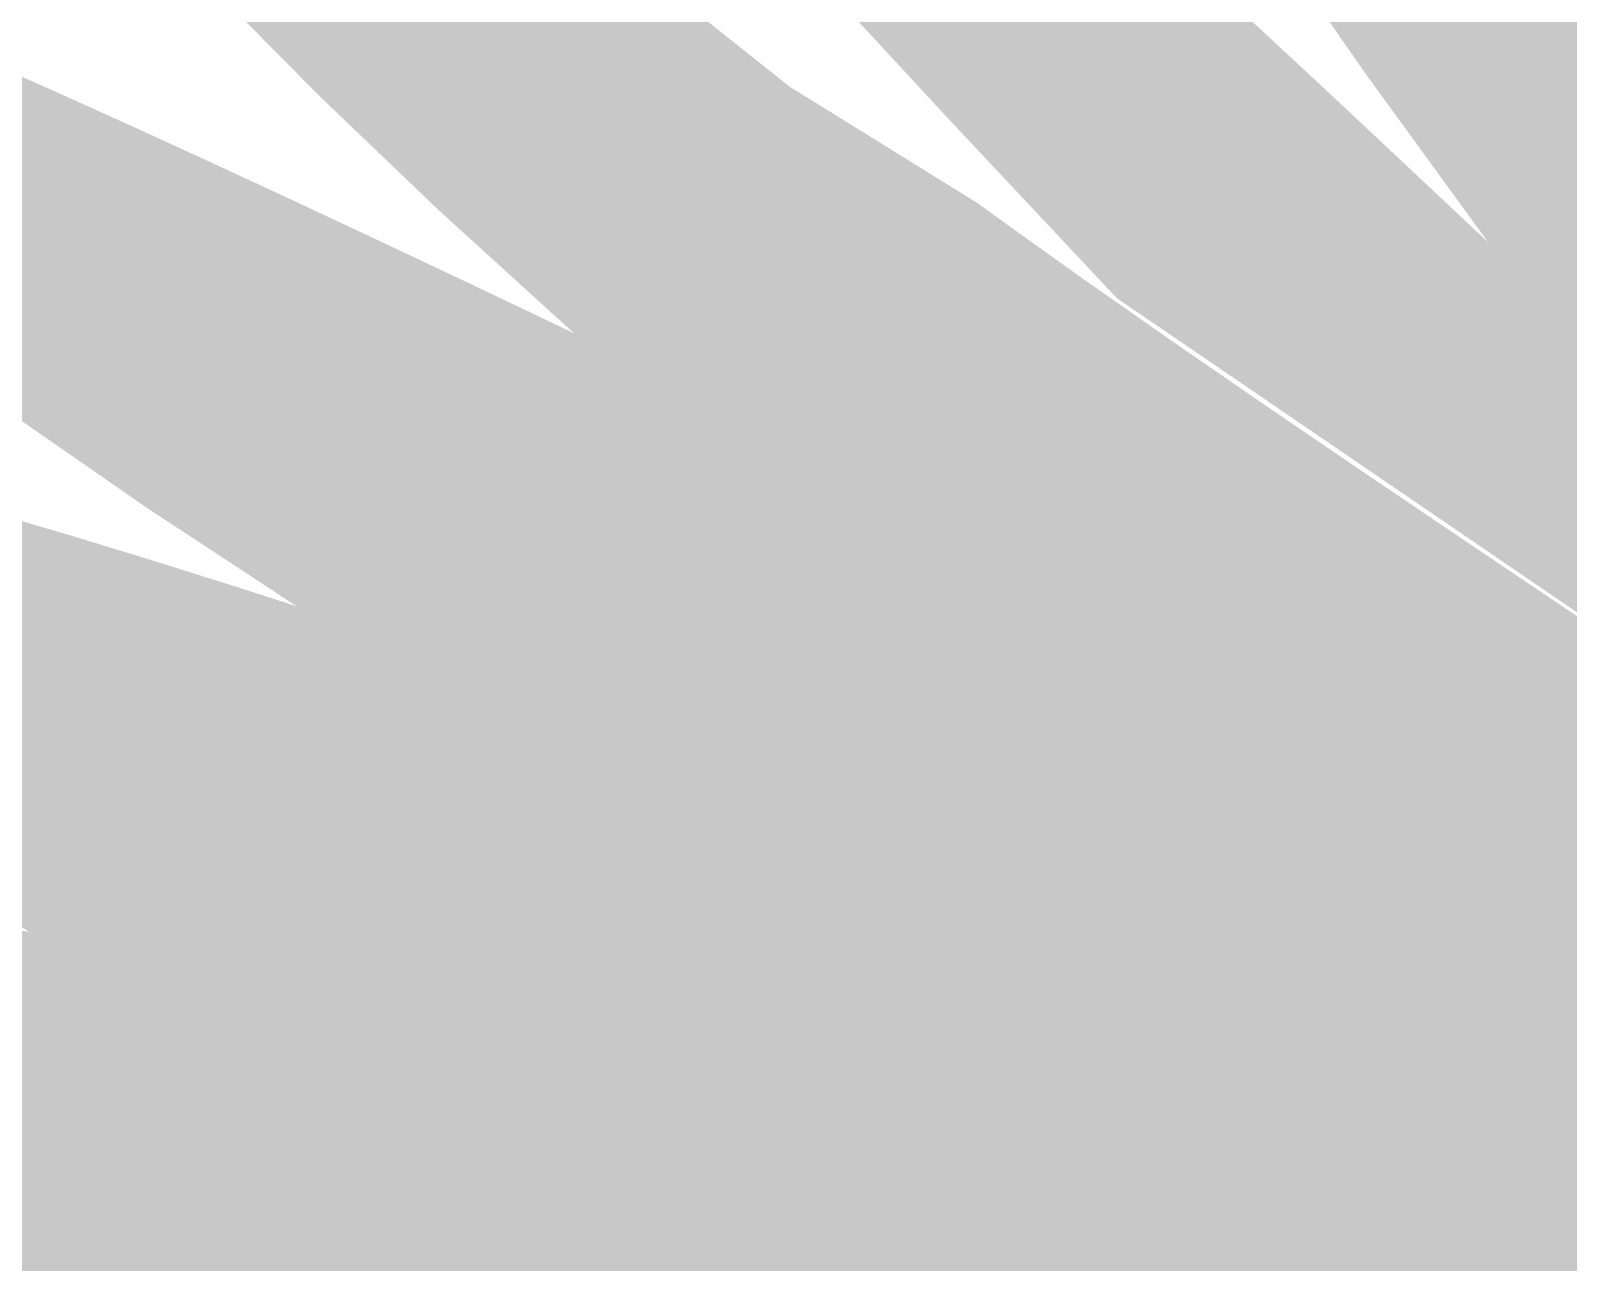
# Model space of a CAD drawing. Header units: millimetres. Extents: x -709 to -405, y 315 to 612.
# Drawn here: x -557.6 to -549.65, y 597.03 to 603.39 of the extents above; entities that cross this region are included whole.
import ezdxf

# ---------------------------------------------------------------- set-up
doc = ezdxf.new("R2010")
doc.units = ezdxf.units.MM
doc.layers.add('Background Fill', color=3, linetype='Continuous')
doc.layers.add('magpiefill', color=3, linetype='Continuous')
picture_1 = doc.add_image_def('image4.jpg', size_in_pixel=(2304, 3072))

msp = doc.modelspace()

# ---------------------------------------------------------------- hatches: boundary and pattern name
at = {"layer": 'magpiefill'}
h = msp.add_hatch(color=255, dxfattribs=at)
h.dxf.hatch_style = 1
h.paths.add_polyline_path([(-551.5692907313593, 606.851873923434), (-551.7338337830053, 607.1275860534022), (-551.8959483586306, 607.3996573564311), (-552.0558773083169, 607.6672383036558), (-552.2138634821446, 607.929479366214), (-552.370149730196, 608.1855310152409), (-552.5249789025513, 608.4345437218733), (-552.6785938492931, 608.6756679572474), (-552.8308326796631, 608.9075242495463), (-552.9799145395522, 609.126613355141), (-553.1236538340112, 609.3289060874494), (-553.2598649680913, 609.5103732598884), (-553.3863623468437, 609.6669856858774), (-553.5009603753196, 609.7947141788331), (-553.6014734585715, 609.8895295521733), (-553.6857160016492, 609.9474026193163), (-553.7520326187497, 609.9654935317261), (-553.800888760649, 609.9457197930508), (-553.8332800872685, 609.8911882449869), (-553.8502022585284, 609.8050057292289), (-553.8526509343505, 609.6902790874724), (-553.8416217746557, 609.5501151614121), (-553.8181104393655, 609.387620792744), (-553.7831125883997, 609.2059028231627), (-553.7372474736617, 609.0073055427004), (-553.6796287149774, 608.7911230347371), (-553.6089935241541, 608.555886830989), (-553.5240791129993, 608.300128463173), (-553.4236226933207, 608.0223794630053), (-553.3063614769255, 607.7211713622024), (-553.1710326756211, 607.3950356924811), (-553.0163735012148, 607.0425039855579), (-552.8394294658923, 606.660543677566), (-552.6304792833505, 606.2398658223084), (-552.3781099676651, 605.7696173780051), (-552.0709085329107, 605.2389453028757), (-551.6974619931627, 604.6369965551393), (-551.2463573624959, 603.9529180930167), (-550.7856353265374, 603.2901536969548), (-550.2570066276438, 602.8038616951259), (-549.7951041923994, 602.377847933216), (-549.3944754852887, 602.0075650978869), (-549.0496679707959, 601.688465875803), (-548.7552291134057, 601.4160029536265), (-548.5057063776028, 601.1856290180214), (-548.295647227872, 600.9927967556501), (-548.1195991286969, 600.832958853176), (-547.9725204689722, 600.7019355036412), (-547.8510133352279, 600.5970169256045), (-547.7520907384028, 600.5158608440032), (-547.6727656894382, 600.4561249837755), (-547.6100511992715, 600.415467069858), (-547.560960278844, 600.3915448271898), (-547.5225059390943, 600.3820159807073), (-547.4917011909623, 600.384538255349), (-547.4666557943375, 600.3982122573414), (-547.4498665049085, 600.4279101180722), (-547.4449268273141, 600.4799468502174), (-547.4554302661927, 600.5606374664546), (-547.484970326183, 600.6762969794592), (-547.5371405119241, 600.8332404019088), (-547.6155343280543, 601.0377827464799), (-547.723745279212, 601.2962390258489), (-547.9542619434447, 601.5902347003536), (-548.4863011618365, 602.2771419852785), (-548.9108686966489, 602.8346147735781), (-549.2486623665776, 603.2883263666129), (-549.5203799903198, 603.6639500657436), (-549.7467193865704, 603.9871591723307), (-549.9483783740262, 604.2836269877346), (-550.1426273935565, 604.5747297260191), (-550.3330273747275, 604.8646552520577), (-550.5197118692785, 605.1532943434264), (-550.7028144289486, 605.440537777701), (-550.8824686054774, 605.7262763324587), (-551.0588079506042, 606.0104007852752), (-551.2319660160691, 606.2928019137267), (-551.4020763536107, 606.5733704953902)])
h = msp.add_hatch(color=253, dxfattribs=at)
h.dxf.hatch_style = 1
h.paths.add_polyline_path([(-555.1518655678802, 607.8567135620165), (-555.3457827627525, 608.0688142272753), (-555.5290876551358, 608.2677350763284), (-555.7020352187128, 608.4540465120976), (-555.8646800840594, 608.6279326035745), (-556.0162755093337, 608.7880320840214), (-556.1558744095896, 608.9325973527702), (-556.2825296998808, 609.0598808091515), (-556.3952942952611, 609.1681348524967), (-556.4932211107839, 609.2556118821369), (-556.5753630615035, 609.3205642974034), (-556.6407730624732, 609.361244497627), (-556.6889937628781, 609.3766290038395), (-556.7215267484294, 609.3685908238725), (-556.7403633389683, 609.3397270872595), (-556.747494854338, 609.2926349235324), (-556.74491261438, 609.2299114622244), (-556.7346079389368, 609.1541538328675), (-556.7185721478505, 609.0679591649944), (-556.6987965609629, 608.9739245881378), (-556.6767584785636, 608.8739676086318), (-556.651879122731, 608.7672872400177), (-556.6230656959907, 608.6524028726368), (-556.5892254008685, 608.5278338968317), (-556.5492654398901, 608.3920997029445), (-556.5020930155807, 608.2437196813179), (-556.4466153304664, 608.0812132222943), (-556.3817395870727, 607.9030997162153), (-556.3065733325801, 607.7085397458534), (-556.2210254927828, 607.4992586637009), (-556.125205338133, 607.2776230146796), (-556.0192221390797, 607.0459993437111), (-555.9031851660736, 606.8067541957174), (-555.7772036895648, 606.5622541156212), (-555.6413869800032, 606.3148656483435), (-555.4958443078394, 606.066955338807), (-555.3367607122989, 605.8163153602713), (-555.1446243077075, 605.5424403993503), (-554.8959989771663, 605.2202507709953), (-554.5674486037768, 604.8246667901581), (-554.1355370706402, 604.3306087717904), (-553.5768282608581, 603.7129970308438), (-552.8678860575317, 602.9467518822695), (-551.985274343762, 602.0067936410198), (-548.5402734662041, 599.6554522151264), (-548.5199658425554, 599.6656008651978), (-548.3404081750654, 599.6656008651978), (-548.2588924364122, 599.6452320652774), (-549.2878009115433, 600.4063880464162), (-550.0965688963398, 601.02073505228), (-550.7182774061275, 601.5111597290423), (-551.1860074562321, 601.9005487228787), (-551.53284006198, 602.2117886799626), (-551.791856238697, 602.4677662464685), (-551.9961370017089, 602.6913680685715), (-552.1787633663427, 602.9054807924455), (-552.3668999841537, 603.1287968436595), (-552.5640460516219, 603.3632317653577), (-552.7677844014569, 603.6065068800802), (-552.9756978663681, 603.8563435103647), (-553.1853692790651, 604.1104629787516), (-553.3943814722583, 604.3665866077787), (-553.6003172786566, 604.6224357199857), (-553.8007595309701, 604.8757316379113), (-553.9935840506074, 605.1244290399669), (-554.1778386137719, 605.3674160280543), (-554.352863985365, 605.6038140599476), (-554.5180009302899, 605.8327445934196), (-554.6725902134483, 606.0533290862448), (-554.8159725997418, 606.264688996197), (-554.9474888540735, 606.4659457810503), (-555.0664797413451, 606.6562208985786), (-555.1719106333727, 606.8339403066211), (-555.2612453296291, 606.9947479632813), (-555.3315722364998, 607.1335923267294), (-555.3799797603718, 607.2454218551345), (-555.4035563076312, 607.3251850066663), (-555.3993902846638, 607.3678302394937), (-555.3645700978567, 607.3683060117866), (-555.296184153596, 607.3215607817148), (-555.1926072711373, 607.2247942396715), (-555.0573599212164, 607.0842110049515), (-554.8952489874367, 606.9082669290741), (-554.7110813534031, 606.7054178635562), (-554.5096639027197, 606.4841196599187), (-554.295803518992, 606.2528281696789), (-554.0743070858233, 606.0199992443563), (-553.8499814868186, 605.7940887354692), (-553.6189354821805, 605.574108334517), (-553.3424853385034, 605.3212930929207), (-552.9732491989806, 604.9874339020818), (-552.4638452068052, 604.5243216534017), (-551.7668915051696, 603.8837472382821), (-551.5817227410436, 603.711621280934), (-551.9260705580701, 604.1234933864095), (-552.2591585179324, 604.5206039236625), (-552.5808605795715, 604.9026899404744), (-552.8910507019275, 605.2694884846286), (-553.1896028439442, 605.6207366039083), (-553.4763909645613, 605.9561713460961), (-553.7512890227218, 606.2755297589749), (-554.0141709773662, 606.5785488903277), (-554.2649742898933, 606.8651046804601), (-554.5038904315272, 607.135628639773), (-554.7311743759492, 607.3906911711877), (-554.9470810968395, 607.6308626776281)])
h = msp.add_hatch(color=255, dxfattribs=at)
h.dxf.hatch_style = 1
h.paths.add_polyline_path([(-551.7668915051696, 603.8837472382819), (-552.4638452068052, 604.5243216534017), (-552.973249198981, 604.9874339020818), (-553.3424853385034, 605.3212930929207), (-553.6189354821805, 605.574108334517), (-553.8499814868186, 605.7940887354692), (-554.0743070858233, 606.0199992443563), (-554.295803518992, 606.2528281696789), (-554.5096639027197, 606.4841196599187), (-554.7110813534031, 606.7054178635562), (-554.8952489874367, 606.9082669290741), (-555.0573599212164, 607.0842110049515), (-555.1926072711373, 607.2247942396715), (-555.296184153596, 607.3215607817148), (-555.3645700978567, 607.3683060117866), (-555.3993902846638, 607.3678302394937), (-555.4035563076312, 607.3251850066663), (-555.3799797603718, 607.2454218551345), (-555.3315722364998, 607.1335923267294), (-555.2612453296291, 606.9947479632813), (-555.1719106333727, 606.8339403066211), (-555.0664797413451, 606.6562208985786), (-554.9474888540735, 606.4659457810503), (-554.8159725997418, 606.264688996197), (-554.6725902134483, 606.0533290862448), (-554.5180009302899, 605.8327445934196), (-554.352863985365, 605.6038140599476), (-554.1778386137719, 605.3674160280543), (-553.9935840506074, 605.1244290399669), (-553.8007595309701, 604.8757316379113), (-553.6003172786566, 604.6224357199857), (-553.3943814722583, 604.3665866077787), (-553.1853692790651, 604.1104629787516), (-552.9756978663681, 603.8563435103647), (-552.7677844014569, 603.6065068800802), (-552.5640460516219, 603.3632317653577), (-552.3668999841537, 603.1287968436595), (-552.1787633663427, 602.9054807924455), (-551.9961370017089, 602.6913680685715), (-551.791856238697, 602.4677662464685), (-551.53284006198, 602.2117886799626), (-551.1860074562321, 601.9005487228787), (-550.7182774061275, 601.5111597290423), (-550.0965688963398, 601.02073505228), (-549.2878009115433, 600.4063880464162), (-548.2588924364122, 599.6452320652774), (-548.1009988333432, 599.6057782952107), (-547.8017351725952, 599.5459557252235), (-547.3827681633829, 599.6057782952107), (-547.2940751822658, 599.6235079522529), (-547.4030916639526, 599.7354898965681), (-547.5325759132498, 599.8670644940422), (-547.6814560947117, 600.0171584765177), (-547.8486603728956, 600.1846985758334), (-548.0331169123563, 600.3686115238316), (-548.1437771708777, 600.4784861417743), (-549.6208075462903, 601.8773754743283), (-550.835006237267, 603.0175015481237)])
h = msp.add_hatch(color=253, dxfattribs=at)
h.dxf.hatch_style = 1
h.paths.add_polyline_path([(-556.2516323759307, 605.1172736223627), (-556.5297195010044, 605.32602719258), (-556.7959719354064, 605.5225213878325), (-557.0505725492237, 605.7065213791341), (-557.2929722103313, 605.8771889009373), (-557.5226217866032, 606.0336856876935), (-557.7389721459143, 606.1751734738551), (-557.9414741561391, 606.3008139938744), (-558.1295786851521, 606.4097689822026), (-558.3027366008279, 606.5012001732927), (-558.4603205564686, 606.5744888471045), (-558.601390347084, 606.6298944656335), (-558.7249275531123, 606.6678960363832), (-558.8299137549917, 606.688972566857), (-558.9153305331597, 606.6936030645589), (-558.9801594680536, 606.6822665369922), (-559.023382140112, 606.6554419916604), (-559.0439801297726, 606.6136084360672), (-559.0409366832282, 606.5566244928566), (-559.0132417096934, 606.4818672452332), (-558.959886784138, 606.3860933915416), (-558.8798634815314, 606.2660596301263), (-558.7721633768441, 606.1185226593325), (-558.6357780450446, 605.9402391775045), (-558.4696990611043, 605.7279658829875), (-558.2729179999919, 605.4784594741259), (-558.0430953730138, 605.1886186750395), (-557.7725674368221, 604.8559103129461), (-557.4523393844053, 604.477943240838), (-557.0734164087518, 604.0523263117083), (-556.6268037028498, 603.5766683785486), (-556.1035064596879, 603.0485782943524), (-555.494529872255, 602.4656649121118), (-554.7908791335391, 601.82553708482), (-554.6851877996748, 601.7750308929026), (-554.3032698674252, 601.5910245287072), (-553.9217639493155, 601.4055356659426), (-553.7824795860961, 601.3371471647648), (-554.0837930427679, 601.7359985063812), (-554.3621819536613, 602.0966861587694), (-554.617530941163, 602.4211165755319), (-554.8497246276594, 602.7111962102713), (-555.0586476355361, 602.9688315165905), (-555.244184587179, 603.1959289480922), (-555.4062201049746, 603.394394958379), (-555.5446388113094, 603.5661360010544), (-555.659468161893, 603.7130610861401), (-555.7513069457333, 603.8370894493447), (-555.8208967851631, 603.9401428827936), (-555.8689793025142, 604.0241431786153), (-555.8962961201184, 604.0910121289363), (-555.9035888603079, 604.1426715258845), (-555.8915991454153, 604.1810431615867), (-555.8610685977721, 604.2080488281698), (-555.8081762917642, 604.222193662812), (-555.7108511099912, 604.2083161828889), (-555.5424593871052, 604.1478382508277), (-555.2763674577595, 604.0221817290557), (-554.8859416566072, 603.812768479999), (-554.3445483183009, 603.5010203660839), (-553.6713452069462, 603.0959146341842), (-554.1347518234385, 603.4641656803477), (-554.5601555834205, 603.8012843113266), (-554.9513993680417, 604.1100528809468), (-555.3123260584532, 604.3932537430351), (-555.6467785358054, 604.6536692514161), (-555.9585996812476, 604.8940817599168)])
h = msp.add_hatch(color=253, dxfattribs=at)
h.dxf.hatch_style = 1
h.paths.add_polyline_path([(-556.662609558921, 602.7062918596897), (-557.0640892567643, 602.890252616691), (-557.4605148562819, 603.0693814605116), (-557.8486451400739, 603.2418115061876), (-558.2252388907405, 603.4056758687537), (-558.5870548908813, 603.5591076632453), (-558.9308153020431, 603.7002766117748), (-559.2530958015586, 603.8274988647638), (-559.5504354457079, 603.9391271797097), (-559.8193732907705, 604.0335143141114), (-560.0564483930257, 604.1090130254665), (-560.2581998087541, 604.1639760712732), (-560.4211665942344, 604.1967562090304), (-560.5418878057467, 604.2057061962357), (-560.6177173785633, 604.1893801206785), (-560.649268763929, 604.1471373913146), (-560.6379702920805, 604.0785387473901), (-560.5852502932544, 603.9831449281506), (-560.4925370976891, 603.8605166728437), (-560.3612590356204, 603.7102147207157), (-560.1928444372861, 603.5317998110121), (-559.9887216329236, 603.3248326829807), (-559.7483309892928, 603.0885344686819), (-559.4631610192484, 602.8207678714344), (-559.1227122721674, 602.5190559873728), (-558.7164852974273, 602.1809219126308), (-558.2339806444061, 601.8038887433419), (-557.6646988624802, 601.38547957564), (-556.9981405010286, 600.9232175056593), (-556.2238061094279, 600.4146256295332), (-556.0365948030995, 600.3542006490459), (-555.5286358798287, 600.1866483329503), (-554.9979884597075, 600.0084438270356), (-554.8323382333007, 599.9519843351577), (-555.3823728712983, 600.3118652163172), (-555.8490904931557, 600.6528610094457), (-556.2396847503938, 600.9731514262944), (-556.561349294534, 601.2709161786178), (-556.8212777770956, 601.5443349781679), (-557.0266638496, 601.7915875366983), (-557.184701163568, 602.0108535659621), (-557.3025833705207, 602.2003127777124), (-557.382142617609, 602.3570938588363), (-557.403765034516, 602.4741213967593), (-557.3424752465542, 602.54326895404), (-557.1732978790365, 602.5564100932382), (-556.8712575572765, 602.5054183769131), (-556.4113789065871, 602.3821673676233), (-555.7686865522816, 602.178530627929), (-554.9182051196733, 601.8863817203884), (-555.0700173317755, 601.9589274669454), (-555.4602580494387, 602.1440869592511), (-555.8574527378581, 602.3313421460053), (-556.2593169801524, 602.5193660744729)])
h = msp.add_hatch(color=255, dxfattribs=at)
h.dxf.hatch_style = 1
h.paths.add_polyline_path([(-552.7023243688383, 602.4962069933887), (-553.6255537774931, 603.0683592497384), (-554.3445483183009, 603.5010203660839), (-554.8859416566072, 603.812768479999), (-555.2763674577595, 604.0221817290557), (-555.5424593871052, 604.1478382508277), (-555.7108511099912, 604.2083161828889), (-555.8081762917642, 604.222193662812), (-555.8610685977721, 604.2080488281698), (-555.8915991454153, 604.1810431615867), (-555.9035888603079, 604.1426715258845), (-555.8962961201184, 604.0910121289363), (-555.8689793025142, 604.0241431786153), (-555.8208967851631, 603.9401428827936), (-555.7513069457333, 603.8370894493447), (-555.659468161893, 603.7130610861401), (-555.5446388113094, 603.5661360010544), (-555.4062201049749, 603.394394958379), (-555.244184587179, 603.1959289480922), (-555.0586476355361, 602.9688315165905), (-554.8497246276594, 602.7111962102713), (-554.617530941163, 602.4211165755319), (-554.3621819536613, 602.0966861587694), (-554.0837930427679, 601.7359985063812), (-553.7824795860961, 601.3371471647648), (-553.5381704596325, 601.217191596194), (-553.149989812666, 601.0246196110458), (-552.7547224227033, 600.8264470020817), (-552.3498687040329, 600.6213010608867), (-551.9344373098523, 600.4084409909476), (-551.5134698489959, 600.1896536433628), (-551.0935161692073, 599.967357781134), (-550.6811261182298, 599.7439721672611), (-550.2828495438079, 599.5219155647469), (-549.9052362936844, 599.3036067365921), (-549.5548362156038, 599.0914644457977), (-549.2381991573089, 598.887907455365), (-548.9987871707931, 598.887907455365), (-548.8192295033031, 598.887907455365), (-548.6995235100451, 599.007552595339), (-548.5199658425554, 599.007552595339), (-548.4601141683231, 599.3066654452748), (-548.4601141683231, 599.4263105852489), (-548.7593778290711, 599.5459557252235), (-548.5524161092576, 599.6493839799937), (-548.8891360137693, 599.8795164081293), (-549.2867831898686, 600.1482757611202), (-549.7313799107296, 600.4474769391746), (-550.2089484495295, 600.7689348425039), (-550.7055110794442, 601.104464371317), (-551.2070900736487, 601.4458804258237), (-551.6997077053188, 601.7849979062337), (-552.1693862476304, 602.1136317127566), (-552.6054481250617, 602.4254230729629)])
h = msp.add_hatch(color=253, dxfattribs=at)
h.dxf.hatch_style = 1
h.paths.add_polyline_path([(-547.2940532227777, 600.7482196174424), (-547.723745279212, 601.2962390258489), (-547.6155343280543, 601.0377827464799), (-547.5371405119241, 600.8332404019088), (-547.484970326183, 600.6762969794592), (-547.4554302661927, 600.5606374664546), (-547.4449268273141, 600.4799468502174), (-547.4498665049085, 600.4279101180722), (-547.4666557943375, 600.3982122573414), (-547.4917011909623, 600.384538255349), (-547.5225059390943, 600.3820159807073), (-547.5609602788437, 600.3915448271898), (-547.6100511992715, 600.415467069858), (-547.6727656894382, 600.4561249837755), (-547.7520907384028, 600.5158608440032), (-547.8510133352277, 600.5970169256045), (-547.9725204689722, 600.7019355036412), (-548.1195991286969, 600.832958853176), (-548.295647227872, 600.9927967556501), (-548.5057063776031, 601.1856290180214), (-548.7552291134057, 601.4160029536265), (-549.0496679707959, 601.688465875803), (-549.3944754852887, 602.0075650978869), (-549.7951041923994, 602.3778479332159), (-550.2570066276438, 602.8038616951259), (-550.7856353265374, 603.2901536969548), (-550.7061816549867, 603.175856874727), (-550.0655218847088, 602.2949598584905), (-549.6208075462899, 601.8773754743283), (-548.0769135754317, 600.4151599082976), (-547.2975764574167, 599.622808050109), (-546.7842408418871, 599.7254234351848), (-546.4849771811395, 599.7254234351848)])
h = msp.add_hatch(color=255, dxfattribs=at)
h.dxf.hatch_style = 1
h.paths.add_polyline_path([(-553.5381704596325, 601.217191596194), (-553.9217639493155, 601.4055356659426), (-554.3032698674252, 601.5910245287072), (-554.6851877996748, 601.7750308929026), (-554.9182051196733, 601.8863817203883), (-555.7686865522816, 602.178530627929), (-556.4113789065871, 602.3821673676233), (-556.8712575572765, 602.5054183769131), (-557.1732978790365, 602.5564100932382), (-557.3424752465542, 602.54326895404), (-557.403765034516, 602.4741213967593), (-557.382142617609, 602.3570938588363), (-557.3025833705207, 602.2003127777124), (-557.184701163568, 602.0108535659621), (-557.0266638496, 601.7915875366983), (-556.8212777770956, 601.5443349781679), (-556.561349294534, 601.2709161786178), (-556.2396847503938, 600.9731514262944), (-555.8490904931557, 600.6528610094457), (-555.3823728712983, 600.3118652163172), (-554.8323382333007, 599.9519843351577), (-554.4453392381652, 599.8200813061253), (-553.8727456087488, 599.622256938143), (-553.2877477574652, 599.4164748634175), (-552.6992565684395, 599.2044412153786), (-552.1161829257944, 598.9878621274562), (-551.5474377136543, 598.7684437330801), (-551.0019318161429, 598.547892165681), (-550.4885761173839, 598.3279135586881), (-550.016281501501, 598.1102140455321), (-549.7170178407533, 598.1102140455321), (-549.4776084990308, 598.1700366155189), (-549.3579025057736, 598.3495043254808), (-549.2980508315411, 598.7682623153908), (-549.2381991573089, 598.887907455365), (-549.5548362156038, 599.0914644457977), (-549.9052362936847, 599.3036067365921), (-550.2828495438079, 599.5219155647469), (-550.68112611823, 599.7439721672611), (-551.0935161692073, 599.967357781134), (-551.5134698489959, 600.1896536433628), (-551.9344373098523, 600.4084409909476), (-552.3498687040329, 600.6213010608867), (-552.7547224227033, 600.8264470020817), (-553.149989812666, 601.0246196110458)])
h = msp.add_hatch(color=253, dxfattribs=at)
h.dxf.hatch_style = 1
h.paths.add_polyline_path([(-557.4174736375081, 600.7880027102008), (-557.8278116190756, 600.9080045187994), (-558.2120276266423, 601.0148832634674), (-558.5696135068368, 601.1083827053125), (-558.9007752745258, 601.1891983491602), (-559.205897486635, 601.2582636357664), (-559.4853647000903, 601.3165120058867), (-559.7395614718176, 601.3648769002775), (-559.9688723587425, 601.4042917596943), (-560.173681917791, 601.4356900248924), (-560.3543747058887, 601.4600051366281), (-560.5114543048825, 601.4780149621972), (-560.6459003963021, 601.4898750750599), (-560.7588116865982, 601.4955854752156), (-560.8512868822214, 601.4951461626648), (-560.9244246896234, 601.4885571374065), (-560.9793238152541, 601.4758183994418), (-561.0170829655638, 601.4569299487702), (-561.0388008470044, 601.4318917853917), (-561.0452053522611, 601.4004064904731), (-561.0355411189599, 601.3609869698499), (-561.0086819709612, 601.3118487105235), (-560.9635017321264, 601.2512071994959), (-560.8988742263158, 601.1772779237696), (-560.8136732773902, 601.088276370346), (-560.7067727092107, 600.9824180262268), (-560.5770463456382, 600.8579183784144), (-560.421462091695, 600.7125160527218), (-560.2293641770506, 600.5420422302028), (-559.9881909125367, 600.3418512307231), (-559.6853806089842, 600.107297374148), (-559.3083715772257, 599.8337349803427), (-558.8446021280913, 599.5165183691727), (-558.2815105724122, 599.1510018605034), (-557.6072287386697, 598.7329697318884), (-557.3339785007216, 598.6958916202199), (-557.0019741286168, 598.6498786416171), (-556.6574444268758, 598.6007908066605), (-556.6172149930981, 598.5948694556473), (-556.9303742134526, 598.7507874960988), (-557.1926198391367, 598.9044710389555), (-557.4093903943942, 599.0545057404429), (-557.5861244034676, 599.1994772567867), (-557.7282603906006, 599.3379712442114), (-557.8412368800356, 599.4685733589429), (-557.9304923960167, 599.5898692572066), (-558.0014654627861, 599.7004445952274), (-558.0588199774093, 599.7993469518076), (-558.104121328234, 599.8874715960569), (-558.1381602764295, 599.9661757196608), (-558.161727583165, 600.0368165143063), (-558.17561400961, 600.1007511716791), (-558.1806103169341, 600.1593368834651), (-558.1775072663069, 600.2139308413506), (-558.1670956188975, 600.2658902370214), (-558.1498639415178, 600.3161651040143), (-558.1250920235464, 600.3640768432632), (-558.0917574600046, 600.4085396975527), (-558.0488378459141, 600.4484679096674), (-557.9953107762967, 600.4827757223915), (-557.9301538461732, 600.5103773785096), (-557.8523446505649, 600.5301871208059), (-557.7608607844936, 600.5411191920649), (-557.6543243997188, 600.5421051333607), (-557.5299358749545, 600.5321456789267), (-557.3845401456538, 600.510258861286), (-557.2149821472684, 600.4754627129621), (-557.0181068152511, 600.426775266478), (-556.7907590850549, 600.3632145543563), (-556.5297838921323, 600.2837986091217), (-556.2320261719356, 600.1875454632956), (-555.89001763019, 600.0716808423745), (-555.4790370537089, 599.926261243743), (-554.9700499995798, 599.7395508577605), (-554.3340220248886, 599.4998138747832), (-553.5419186867222, 599.1953144851695), (-552.5647055421664, 598.814316879277), (-551.3733481483083, 598.3450852474635), (-549.938812062235, 597.775883780087), (-549.9564298272688, 597.8111011955965), (-550.016281501501, 598.1102140455321), (-550.4885761173839, 598.3279135586881), (-551.0019318161429, 598.547892165681), (-551.5474377136543, 598.7684437330801), (-552.1161829257944, 598.9878621274562), (-552.6992565684395, 599.2044412153786), (-553.2877477574652, 599.4164748634175), (-553.8727456087488, 599.622256938143), (-554.4453392381652, 599.8200813061253), (-554.9979884597075, 600.0084438270356), (-555.5286358798287, 600.1866483329503), (-556.0365948030995, 600.3542006490459), (-556.5211785340903, 600.5106066005017), (-556.9817003773699, 600.6553720124939)])
h = msp.add_hatch(color=255, dxfattribs=at)
h.dxf.hatch_style = 1
h.paths.add_polyline_path([(-554.3340220248886, 599.4998138747832), (-554.9700499995798, 599.7395508577605), (-555.4790370537089, 599.926261243743), (-555.89001763019, 600.0716808423745), (-556.2320261719356, 600.1875454632956), (-556.5297838921323, 600.2837986091217), (-556.7907590850549, 600.3632145543563), (-557.0181068152511, 600.426775266478), (-557.2149821472684, 600.4754627129621), (-557.3845401456538, 600.510258861286), (-557.5299358749545, 600.5321456789267), (-557.6543243997188, 600.5421051333607), (-557.7608607844936, 600.5411191920649), (-557.8523446505649, 600.5301871208059), (-557.9301538461732, 600.5103773785096), (-557.9953107762967, 600.4827757223915), (-558.0488378459141, 600.4484679096674), (-558.0917574600046, 600.4085396975527), (-558.1250920235464, 600.3640768432632), (-558.1498639415178, 600.3161651040143), (-558.1670956188975, 600.2658902370214), (-558.1775072663069, 600.2139308413506), (-558.1806103169341, 600.1593368834651), (-558.17561400961, 600.1007511716791), (-558.161727583165, 600.0368165143063), (-558.1381602764295, 599.9661757196608), (-558.104121328234, 599.8874715960569), (-558.0588199774093, 599.7993469518076), (-558.0014654627861, 599.7004445952274), (-557.9304923960167, 599.5898692572066), (-557.8412368800356, 599.4685733589429), (-557.7282603906006, 599.3379712442114), (-557.5861244034676, 599.1994772567867), (-557.4093903943942, 599.0545057404429), (-557.1926198391367, 598.9044710389555), (-556.9303742134526, 598.7507874960988), (-556.6172149930981, 598.5948694556473), (-556.2985765208115, 598.5479692121337), (-555.9235575357355, 598.4907549548207), (-555.5305745969604, 598.4284891315052), (-555.1192752038461, 598.3608194107238), (-554.6951483519484, 598.2886197480267), (-554.2651434108707, 598.2130706707184), (-553.8362097502178, 598.1353527061016), (-553.4152967395937, 598.0566463814804), (-553.0093537486013, 597.9781322241585), (-552.6253301468455, 597.9009907614393), (-552.2701753039302, 597.8264025206271), (-551.9478721814182, 597.7551346717653), (-551.650538108711, 597.6863009558557), (-551.3673240071685, 597.6186017566422), (-551.08738079815, 597.5507374578663), (-550.7998594030162, 597.4814084432712), (-550.4939107431272, 597.4093150965994), (-550.1586857398426, 597.3331578015933), (-549.7833353145229, 597.2516369419949), (-549.8367238340111, 597.571812290595), (-549.938812062235, 597.775883780087), (-551.3733481483087, 598.3450852474635), (-552.5647055421664, 598.814316879277), (-553.5419186867222, 599.1953144851695)])
at = {"layer": 'magpiefill', "true_color": 0x010101}
h = msp.add_hatch(color=18, dxfattribs=at)
h.dxf.hatch_style = 1
edge = h.paths.add_edge_path()
edge.add_line((-545.1682191896837, 575.377641575261), (-546.8717676340677, 575.2034866605933))
edge.add_line((-546.8717676340676, 575.2034866605933), (-549.771278421776, 573.2990530399884))
edge.add_line((-549.7712784217763, 573.299053039988), (-555.7359804338093, 568.993376191261))
edge.add_line((-555.7359804338092, 568.9933761912614), (-559.2153912632251, 565.6813158076742))
edge.add_line((-559.2153912632249, 565.6813158076737), (-559.7952913049322, 565.6813158076737))
edge.add_line((-559.795291304932, 565.6813158076737), (-560.3751939914321, 566.1781254151908))
edge.add_line((-560.3751939914323, 566.1781254151911), (-560.4580368545331, 566.5093309035709))
edge.add_line((-560.4580368545332, 566.5093309035706), (-562.1977422692413, 565.1845075751039))
edge.add_line((-562.1977422692412, 565.184507575104), (-564.5173477256561, 563.5284773833105))
edge.add_line((-564.5173477256564, 563.5284773833106), (-564.7658763149593, 564.6048972829658))
edge.add_line((-564.7658763149594, 564.6048972829658), (-564.6830334518586, 565.1845075751042))
edge.add_line((-564.6830334518585, 565.184507575104), (-563.6889164498527, 566.2609260998123))
edge.add_line((-563.6889164498526, 566.2609260998125), (-563.3575449974488, 566.5093309035709))
edge.add_line((-563.3575449974489, 566.5093309035706), (-563.6060735867521, 566.6749336477606))
edge.add_line((-563.606073586752, 566.674933647761), (-565.1800932752581, 565.5985151230527))
edge.add_line((-565.1800932752578, 565.5985151230527), (-565.5943075907628, 565.9297206114326))
edge.add_line((-565.594307590763, 565.9297206114323), (-565.594307590763, 566.178125415191))
edge.add_line((-565.594307590763, 566.1781254151911), (-566.2570531403641, 566.1781254151911))
edge.add_line((-566.257053140364, 566.1781254151911), (-566.5055817296669, 566.5093309035709))
edge.add_line((-566.5055817296671, 566.5093309035706), (-564.3516619994542, 567.6685514878474))
edge.add_line((-564.3516619994544, 567.6685514878477), (-563.9374476839498, 568.4137645241758))
edge.add_line((-563.9374476839495, 568.4137645241757), (-563.1918592712468, 569.0761768758827))
edge.add_line((-563.1918592712467, 569.0761768758827), (-564.6830334518586, 568.827772072124))
edge.add_line((-564.6830334518585, 568.8277720721243), (-563.523230723651, 569.8213899122111))
edge.add_line((-563.5232307236507, 569.8213899122109), (-559.6296055787298, 572.0570303961429))
edge.add_line((-559.6296055787301, 572.0570303961431), (-555.9845090231123, 574.7066784280235))
edge.add_line((-555.9845090231121, 574.7066784280232), (-551.8423552888881, 577.1079216561451))
edge.add_line((-551.8423552888878, 577.1079216561452), (-549.3570614614773, 578.5983477288019))
edge.add_line((-549.3570614614774, 578.5983477288021), (-549.1085328721745, 579.5091648842675))
edge.add_line((-549.1085328721746, 579.5091648842674), (-548.1972587332702, 580.0887751764056))
edge.add_line((-548.19725873327, 580.0887751764051), (-547.2031417312646, 579.6747676284567))
edge.add_line((-547.2031417312647, 579.6747676284572), (-546.5403961816633, 579.7575696880259))
edge.add_line((-546.5403961816635, 579.7575696880255), (-545.132064864153, 580.9167902723021))
edge.add_line((-545.132064864153, 580.9167902723024), (-543.972259491152, 581.6620033086308))
edge.add_line((-543.9722594911519, 581.6620033086307), (-543.8894166280511, 580.0059731168371))
edge.add_line((-543.889416628051, 580.0059731168371), (-544.2207907252482, 578.7639518479389))
edge.add_line((-544.2207907252481, 578.7639518479388), (-544.5521621776523, 578.5983477288019))
edge.add_line((-544.5521621776527, 578.5983477288021), (-545.0492220010519, 578.763951847939))
edge.add_line((-545.0492220010518, 578.7639518479388), (-545.71196490586, 578.1015394962319))
edge.add_line((-545.7119649058599, 578.101539496232), (-544.6893978614452, 577.2321412448622))
edge.add_line((-544.6893978614452, 577.2321412448625), (-544.5098401939553, 578.0098346546953))
edge.add_line((-544.5098401939555, 578.0098346546948), (-543.6719035307375, 578.488415214592))
edge.add_line((-543.6719035307375, 578.4884152145922), (-542.4149998583073, 578.5482377845793))
edge.add_line((-542.414999858307, 578.548237784579), (-541.6967691883467, 578.3089475046305))
edge.add_line((-541.6967691883468, 578.3089475046309), (-541.6967691883468, 577.7705443747466))
edge.add_line((-541.6967691883468, 577.7705443747465), (-542.2952938650493, 577.531254094798))
edge.add_line((-542.2952938650495, 577.5312540947979), (-543.4324941890151, 577.291963814849))
edge.add_line((-543.4324941890153, 577.2919638148493), (-544.7492521804714, 576.2749801250679))
edge.add_line((-544.7492521804712, 576.2749801250679), (-544.7492521804712, 575.5571092852223))
edge.add_line((-544.7492521804712, 575.5571092852224), (-543.6719035307375, 575.9758672751324))
edge.add_line((-543.6719035307375, 575.9758672751321), (-541.0383901926192, 576.9928509649136))
edge.add_line((-541.0383901926191, 576.9928509649137), (-539.3026625471573, 577.9500120847077))
edge.add_line((-539.3026625471571, 577.9500120847077), (-537.5669375464889, 579.2062860544377))
edge.add_line((-537.5669375464892, 579.2062860544376), (-535.2925368985574, 580.8813180140776))
edge.add_line((-535.2925368985576, 580.8813180140777), (-536.4895888967558, 580.4625600241677))
edge.add_line((-536.4895888967555, 580.4625600241677), (-537.6267892207213, 580.0438020342577))
edge.add_line((-537.6267892207217, 580.0438020342576), (-538.8238412189198, 580.3429148841934))
edge.add_line((-538.8238412189196, 580.3429148841932), (-539.9011898686533, 581.2402534340001))
edge.add_line((-539.9011898686533, 581.2402534340005), (-540.559568864381, 582.5563485987705))
edge.add_line((-540.559568864381, 582.5563485987707), (-540.7989782061036, 584.0519128484491))
edge.add_line((-540.7989782061036, 584.0519128484489), (-540.4997145453557, 585.427831958153))
edge.add_line((-540.4997145453556, 585.4278319581533), (-539.2428108729254, 586.8037510678574))
edge.add_line((-539.2428108729251, 586.8037510678572), (-539.9011898686532, 586.5644607879084))
edge.add_line((-539.9011898686533, 586.5644607879086), (-543.0135245350095, 584.949251398256))
edge.add_line((-543.0135245350094, 584.949251398256), (-545.7068948369468, 583.4536871485776))
edge.add_line((-545.7068948369471, 583.4536871485776), (-547.2032078510999, 582.2572357488349))
edge.add_line((-547.2032078510994, 582.2572357488348), (-547.9812928400851, 581.1206082940262))
edge.add_line((-547.9812928400854, 581.1206082940264), (-548.8192295033034, 580.4625600241679))
edge.add_line((-548.8192295033031, 580.4625600241677), (-549.7170178407532, 580.2232697442192))
edge.add_line((-549.7170178407533, 580.223269744219), (-550.2556934880166, 580.4625600241675))
edge.add_line((-550.2556934880166, 580.4625600241677), (-550.5549545039714, 580.8214954440904))
edge.add_line((-550.5549545039713, 580.8214954440903), (-550.4951028297393, 581.6590100489632))
edge.add_line((-550.4951028297394, 581.6590100489633), (-549.8965781530366, 583.0349291586674))
edge.add_line((-549.8965781530363, 583.0349291586672), (-550.3155451622487, 583.9322677084742))
edge.add_line((-550.3155451622491, 583.9322677084748), (-550.4352511555072, 583.1545742986419))
edge.add_line((-550.4352511555069, 583.1545742986418), (-550.9739241579769, 582.7956388787192))
edge.add_line((-550.9739241579771, 582.7956388787188), (-552.2906821494329, 582.0179454688861))
edge.add_line((-552.2906821494328, 582.0179454688865), (-552.7096491586451, 582.3170583188223))
edge.add_line((-552.709649158645, 582.3170583188222), (-553.1286188126506, 582.5563485987707))
edge.add_line((-553.1286188126508, 582.5563485987707), (-553.5475858218631, 582.9751065886807))
edge.add_line((-553.5475858218632, 582.9751065886802), (-553.7271434893531, 583.6331548585387))
edge.add_line((-553.7271434893529, 583.633154858539), (-553.6672918151208, 584.051912848449))
edge.add_line((-553.6672918151207, 584.0519128484489), (-554.2059648175912, 584.171557988423))
edge.add_line((-554.2059648175912, 584.1715579884232), (-554.5052284783387, 584.4108482683716))
edge.add_line((-554.5052284783387, 584.4108482683716), (-554.9241981323447, 584.8296062582816))
edge.add_line((-554.9241981323448, 584.8296062582818), (-555.2833134673245, 585.308186818179))
edge.add_line((-555.2833134673244, 585.3081868181789), (-555.1037557998345, 586.2055253679858))
edge.add_line((-555.1037557998345, 586.2055253679858), (-555.2833134673244, 586.2055253679858))
edge.add_line((-555.2833134673244, 586.2055253679858), (-555.8219864697949, 586.3849930779475))
edge.add_line((-555.821986469795, 586.3849930779473), (-556.360659472265, 586.8635736378444))
edge.add_line((-556.360659472265, 586.8635736378443), (-556.6599231330129, 587.4617993377158))
edge.add_line((-556.6599231330126, 587.4617993377157), (-556.5402171397545, 588.0002024675999))
edge.add_line((-556.5402171397546, 588.0002024676), (-556.4205137912902, 588.5984281674713))
edge.add_line((-556.4205137912905, 588.5984281674711), (-556.7197748072451, 588.6582507374583))
edge.add_line((-556.7197748072451, 588.6582507374582), (-557.3183021287407, 589.1966538673424))
edge.add_line((-557.3183021287404, 589.1966538673429), (-557.6774174637205, 589.9145233322415))
edge.add_line((-557.6774174637206, 589.9145233322415), (-557.6175657894886, 590.5725716021))
edge.add_line((-557.6175657894885, 590.5725716020997), (-556.6000714587807, 591.2306198719582))
edge.add_line((-556.6000714587808, 591.2306198719582), (-555.2234591482992, 591.9484907118039))
edge.add_line((-555.2234591482992, 591.9484907118041), (-554.2658191366168, 592.7261841216368))
edge.add_line((-554.2658191366171, 592.7261841216368), (-553.4278824733991, 593.4440549614825))
edge.add_line((-553.4278824733988, 593.4440549614825), (-553.3081764801411, 593.5637001014567))
edge.add_line((-553.3081764801408, 593.5637001014566), (-553.0089128193929, 593.6833452414307))
edge.add_line((-553.008912819393, 593.6833452414311), (-552.6497974844128, 593.9824580913669))
edge.add_line((-552.649797484413, 593.9824580913667), (-552.589945810181, 594.2217483713151))
edge.add_line((-552.5899458101809, 594.2217483713149), (-552.5899458101809, 594.4012160812765))
edge.add_line((-552.5899458101809, 594.4012160812766), (-552.6497974844129, 594.6405063612251))
edge.add_line((-552.649797484413, 594.6405063612253), (-552.829355151903, 594.819974071187))
edge.add_line((-552.829355151903, 594.8199740711867), (-553.0089128193931, 594.9396192111609))
edge.add_line((-553.008912819393, 594.9396192111607), (-553.2483248059086, 594.9994417811479))
edge.add_line((-553.2483248059089, 594.9994417811482), (-553.0687671384187, 595.1190869211224))
edge.add_line((-553.0687671384186, 595.1190869211221), (-552.829355151903, 595.1190869211221))
edge.add_line((-552.829355151903, 595.1190869211221), (-552.5899458101809, 595.1789094911092))
edge.add_line((-552.5899458101809, 595.1789094911093), (-552.1709761561752, 595.1789094911093))
edge.add_line((-552.1709761561754, 595.1789094911093), (-551.9315668144528, 595.1789094911093))
edge.add_line((-551.9315668144528, 595.1789094911093), (-551.7520091469629, 595.2387320610965))
edge.add_line((-551.7520091469629, 595.2387320610964), (-551.5724514794728, 595.3583772010705))
edge.add_line((-551.5724514794723, 595.358377201071), (-551.4527454862147, 595.6574900510068))
edge.add_line((-551.4527454862148, 595.6574900510068), (-551.3928911671892, 595.8369577609681))
edge.add_line((-551.3928911671895, 595.8369577609677), (-551.6323031537048, 596.0762480409165))
edge.add_line((-551.6323031537048, 596.0762480409167), (-552.4103881426905, 596.4950060308266))
edge.add_line((-552.4103881426905, 596.4950060308267), (-551.3928911671893, 596.2557157508779))
edge.add_line((-551.3928911671895, 596.2557157508782), (-550.8542181647191, 596.136070610904))
edge.add_line((-550.8542181647188, 596.1360706109036), (-550.5549545039712, 596.3155383208652))
edge.add_line((-550.5549545039713, 596.3155383208651), (-550.5549545039713, 596.4351834608393))
edge.add_line((-550.5549545039713, 596.4351834608392), (-550.5549545039713, 596.734296310775))
edge.add_line((-550.5549545039713, 596.7342963107749), (-550.7345148162545, 596.8539414507491))
edge.add_line((-550.7345148162547, 596.8539414507491), (-550.8542181647191, 597.1530543006849))
edge.add_line((-550.8542181647188, 597.153054300685), (-550.3753968364808, 597.0932317306978))
edge.add_line((-550.3753968364811, 597.0932317306979), (-550.135987494759, 597.0932317306979))
edge.add_line((-550.1359874947591, 597.0932317306979), (-549.7768721597789, 597.0932317306979))
edge.add_line((-549.7768721597789, 597.0932317306979), (-549.7768721597789, 597.2128768706721))
edge.add_line((-549.7768721597789, 597.212876870672), (-549.836723834011, 597.571812290595))
edge.add_line((-549.8367238340111, 597.571812290595), (-549.9564298272687, 597.8111011955965))
edge.add_line((-549.9564298272688, 597.8111011955965), (-550.0162815015009, 598.1102140455323))
edge.add_line((-550.016281501501, 598.1102140455321), (-549.7170178407534, 598.1102140455321))
edge.add_line((-549.7170178407533, 598.1102140455321), (-549.4776084990308, 598.1700366155192))
edge.add_line((-549.4776084990308, 598.1700366155189), (-549.3579025057732, 598.3495043254806))
edge.add_line((-549.3579025057736, 598.3495043254808), (-549.2980508315416, 598.7682623153908))
edge.add_line((-549.2980508315411, 598.7682623153908), (-549.238199157309, 598.8879074553649))
edge.add_line((-549.2381991573089, 598.887907455365), (-548.9987871707931, 598.887907455365))
edge.add_line((-548.9987871707931, 598.887907455365), (-548.8192295033032, 598.887907455365))
edge.add_line((-548.8192295033031, 598.887907455365), (-548.699523510045, 599.0075525953392))
edge.add_line((-548.6995235100451, 599.007552595339), (-548.5199658425552, 599.007552595339))
edge.add_line((-548.5199658425554, 599.007552595339), (-548.4601141683233, 599.3066654452748))
edge.add_line((-548.4601141683231, 599.3066654452748), (-548.4601141683231, 599.426310585249))
edge.add_line((-548.4601141683231, 599.4263105852489), (-548.759377829071, 599.545955725223))
edge.add_line((-548.7593778290711, 599.5459557252235), (-548.5199658425555, 599.6656008651977))
edge.add_line((-548.5199658425554, 599.6656008651978), (-548.3404081750652, 599.6656008651978))
edge.add_line((-548.3404081750654, 599.6656008651978), (-548.1009988333433, 599.6057782952107))
edge.add_line((-548.1009988333432, 599.6057782952107), (-547.8017351725953, 599.5459557252235))
edge.add_line((-547.8017351725952, 599.5459557252235), (-547.3827681633828, 599.6057782952107))
edge.add_line((-547.3827681633829, 599.6057782952107), (-546.7842408418874, 599.7254234351849))
edge.add_line((-546.7842408418871, 599.7254234351848), (-546.4849771811392, 599.7254234351848))
edge.add_line((-546.4849771811395, 599.7254234351848), (-546.4849771811395, 599.4861331552363))
edge.add_line((-546.4849771811395, 599.4861331552364), (-546.4251255069074, 599.1870203053006))
edge.add_line((-546.4251255069072, 599.1870203053005), (-546.0061558529015, 599.0075525953389))
edge.add_line((-546.0061558529014, 599.007552595339), (-545.467482850431, 599.1870203053006))
edge.add_line((-545.4674828504312, 599.1870203053005), (-545.1682191896837, 598.8280848853778))
edge.add_line((-545.1682191896837, 598.8280848853776), (-544.7488263687367, 598.4109589575828))
edge.add_arc((-648.6511857215571, 537.7491140729563), 120.3144201826582, 24.7196834331034, 30.277882808560207, ccw=False)
edge.add_arc((-537.4166207146294, 589.6614120409312), 2.51826219136443, 219.4264190677759, 277.5112522925736)
edge.add_arc((-534.6950742778389, 584.9712530684664), 3.245741509411416, 76.09792839104102, 137.4828955815185, ccw=False)
edge.add_arc((-534.8717373004184, 581.0016900516954), 7.184187663795377, 60.01917854986198, 82.34898294536907, ccw=False)
edge.add_arc((-534.7746973622313, 576.6428919093247), 11.14329365096371, 55.16074552816218, 71.73216053091483, ccw=False)
edge.add_arc((-528.7185335126057, 580.4833238387569), 5.314548889013932, 86.65890143975243, 120.31950619075)
edge.add_arc((-527.0913721789158, 577.8548367488356), 8.405306442883164, 120.8490791888012, 144.9821508602809)
edge.add_arc((-532.8394413880935, 582.0746959557254), 1.285987344152523, 152.0183299640194, 206.9559763139688)
edge.add_arc((-631.1445825528156, 463.0433559825585), 153.1987863640041, 45.89312228263083, 50.63922831697852, ccw=False)
edge.add_line((-524.518381268496, 573.0466347658721), (-524.6387722632398, 572.5659821608127))
edge.add_line((-524.6387722632397, 572.5659821608124), (-524.4592145957496, 572.3266918808639))
edge.add_line((-524.4592145957495, 572.3266918808642), (-523.9205389484862, 572.1472241709026))
edge.add_line((-523.9205389484862, 572.1472241709025), (-524.1000966159761, 571.7882887509799))
edge.add_line((-524.1000966159759, 571.78828875098), (-523.8606872742538, 571.4891759010442))
edge.add_line((-523.8606872742537, 571.4891759010442), (-523.7409812809956, 571.1900630511084))
edge.add_line((-523.7409812809959, 571.1900630511084), (-524.1599509350016, 570.8311276311857))
edge.add_line((-524.1599509350015, 570.8311276311855), (-524.2198026092335, 570.4721922112625))
edge.add_line((-524.2198026092334, 570.4721922112625), (-524.0402449417435, 570.1132567913398))
edge.add_line((-524.0402449417437, 570.1132567913402), (-524.5190662699816, 569.9337890813786))
edge.add_line((-524.5190662699814, 569.9337890813784), (-524.9978875982193, 570.0534342213526))
edge.add_line((-524.9978875982194, 570.0534342213526), (-524.9380359239874, 569.6346762314427))
edge.add_line((-524.9380359239875, 569.6346762314427), (-525.5964122749224, 569.4552085214814))
edge.add_line((-525.5964122749222, 569.4552085214816), (-525.89567593567, 569.6346762314429))
edge.add_line((-525.8956759356699, 569.6346762314427), (-526.0752336031599, 569.6944988014299))
edge.add_line((-526.0752336031596, 569.69449880143), (-526.2547912706495, 569.4552085214815))
edge.add_line((-526.2547912706499, 569.4552085214816), (-526.5540549313978, 569.2159182415328))
edge.add_line((-526.5540549313977, 569.2159182415326), (-526.8533185921456, 569.3355633815071))
edge.add_line((-526.8533185921457, 569.335563381507), (-527.6314035811314, 568.7971602516227))
edge.add_line((-527.6314035811314, 568.797160251623), (-527.6314035811314, 569.0364505315715))
edge.add_line((-527.6314035811314, 569.0364505315716), (-528.1700765836014, 569.5150310914687))
edge.add_line((-528.1700765836014, 569.5150310914685), (-528.1700765836014, 569.7543213714173))
edge.add_line((-528.1700765836014, 569.7543213714174), (-528.2897825768595, 569.6346762314429))
edge.add_line((-528.2897825768591, 569.6346762314427), (-528.6488979118388, 569.0962731015584))
edge.add_line((-528.6488979118391, 569.0962731015586), (-528.6488979118391, 568.737337681636))
edge.add_line((-528.6488979118391, 568.7373376816358), (-528.6488979118391, 567.9596442718031))
edge.add_line((-528.6488979118391, 567.9596442718032), (-529.0678649210514, 567.9596442718032))
edge.add_line((-529.0678649210515, 567.9596442718032), (-529.2474225885417, 568.1391119817645))
edge.add_line((-529.2474225885418, 568.1391119817642), (-529.3072769075674, 568.2587571217384))
edge.add_line((-529.3072769075674, 568.2587571217384), (-529.9058015842695, 568.4382248317))
edge.add_line((-529.9058015842695, 568.4382248317002), (-530.2050652450174, 568.6176925416618))
edge.add_line((-530.2050652450176, 568.6176925416617), (-530.3247712382757, 568.4980474016875))
edge.add_line((-530.3247712382756, 568.4980474016875), (-530.3247712382756, 568.1989345517517))
edge.add_line((-530.3247712382756, 568.1989345517513), (-530.6838865732553, 567.7203539918542))
edge.add_line((-530.6838865732553, 567.7203539918543), (-530.9232959149779, 567.8998217018159))
edge.add_line((-530.9232959149778, 567.8998217018158), (-530.9232959149778, 568.0792894117774))
edge.add_line((-530.9232959149778, 568.079289411777), (-531.6415292297313, 567.8998217018154))
edge.add_line((-531.6415292297314, 567.8998217018158), (-532.0006445647116, 567.4810637119058))
edge.add_line((-532.0006445647114, 567.4810637119061), (-532.7787269089034, 567.1819508619703))
edge.add_line((-532.7787269089034, 567.1819508619701), (-533.1378422438836, 567.3614185719317))
edge.add_line((-533.1378422438837, 567.3614185719318), (-533.3174025561672, 567.6605314218676))
edge.add_line((-533.3174025561673, 567.6605314218674), (-533.6166635721214, 567.6605314218674))
edge.add_line((-533.6166635721214, 567.6605314218674), (-534.2750425678495, 567.1221282919831))
edge.add_line((-534.2750425678497, 567.122128291983), (-534.8735698893456, 566.5239025921115))
edge.add_line((-534.8735698893455, 566.5239025921114), (-535.4720945660476, 565.8060317522658))
edge.add_line((-535.4720945660476, 565.8060317522659), (-535.9509158942856, 565.2078060523946))
edge.add_line((-535.9509158942857, 565.2078060523946), (-536.3698855482913, 564.7890494374317))
edge.add_line((-536.3698855482912, 564.7890494374316), (-536.968410224994, 564.60958172747))
edge.add_line((-536.9684102249936, 564.6095817274703), (-537.5070858722569, 564.7292268674445))
edge.add_line((-537.5070858722569, 564.7292268674445), (-537.866201207237, 565.0881609124203))
edge.add_line((-537.8662012072372, 565.0881609124207), (-538.2253165422173, 565.4470963323433))
edge.add_line((-538.2253165422175, 565.4470963323429), (-538.4048742097074, 565.9854994622272))
edge.add_line((-538.4048742097071, 565.9854994622275), (-538.704137870455, 566.4042574521375))
edge.add_line((-538.7041378704552, 566.4042574521372), (-539.003401531203, 566.4640800221244))
edge.add_line((-539.0034015312032, 566.4640800221243), (-539.3625168661833, 566.5837251620985))
edge.add_line((-539.3625168661831, 566.5837251620989), (-539.6617778821372, 566.5837251620989))
edge.add_line((-539.6617778821378, 566.5837251620989), (-540.2004535294014, 567.4212411419188))
edge.add_line((-540.2004535294014, 567.4212411419189), (-540.7391265318714, 568.1391119817645))
edge.add_line((-540.7391265318711, 568.1391119817642), (-540.9785358735932, 568.1391119817642))
edge.add_line((-540.9785358735933, 568.1391119817642), (-541.4573572018314, 568.3784022617131))
edge.add_line((-541.4573572018315, 568.3784022617131), (-542.2952938650495, 569.1560956715458))
edge.add_line((-542.2952938650495, 569.1560956715458), (-542.5347058515648, 569.5150310914685))
edge.add_line((-542.5347058515648, 569.5150310914685), (-542.6544092000292, 569.7543213714173))
edge.add_line((-542.6544092000295, 569.7543213714174), (-542.7142635190554, 570.1132567913401))
edge.add_line((-542.7142635190551, 570.1132567913402), (-542.9536728607771, 570.1132567913402))
edge.add_line((-542.9536728607773, 570.1132567913402), (-543.4923458632477, 570.2927245013018))
edge.add_line((-543.4923458632475, 570.2927245013016), (-543.552200182273, 570.4123696412757))
edge.add_line((-543.552200182273, 570.4123696412759), (-543.7916095239951, 570.7713050611985))
edge.add_line((-543.7916095239949, 570.7713050611983), (-543.851461198227, 570.8909502011725))
edge.add_line((-543.8514611982274, 570.8909502011726), (-544.1507248589753, 571.548998471031))
edge.add_line((-544.1507248589752, 571.5489984710313), (-544.5098401939554, 571.7882887509801))
edge.add_line((-544.5098401939555, 571.78828875098), (-544.6893978614454, 571.9677564609412))
edge.add_line((-544.6893978614452, 571.9677564609415), (-544.928809847961, 572.3266918808645))
edge.add_line((-544.928809847961, 572.3266918808642), (-545.0485158412187, 572.8052724407613))
edge.add_line((-545.0485158412188, 572.8052724407611), (-545.0485158412188, 573.1043839157497))
edge.add_line((-545.0485158412188, 573.1043839157497), (-544.6295461872131, 573.7026096156212))
edge.add_line((-544.6295461872132, 573.7026096156213), (-544.8091038547034, 573.6427870456341))
edge.add_line((-544.8091038547035, 573.642787045634), (-545.2280735087091, 574.1213676055312))
edge.add_line((-545.228073508709, 574.1213676055313), (-545.2879251829411, 574.5401255954413))
edge.add_line((-545.2879251829412, 574.540125595441), (-544.8091038547033, 575.2579964352866))
edge.add_line((-544.8091038547035, 575.2579964352868), (-545.1682191896837, 575.377641575261))
at = {"layer": 'magpiefill'}
h = msp.add_hatch(color=253, dxfattribs=at)
h.dxf.hatch_style = 1
h.paths.add_polyline_path([(-556.2985765208115, 598.5479692121337), (-556.6574444268758, 598.6007908066605), (-557.0019741286166, 598.6498786416171), (-557.3339785007216, 598.6958916202199), (-557.6552704178797, 598.7394886456864), (-557.9676627547782, 598.781328621232), (-558.2729683861058, 598.8220704500739), (-558.5721395257825, 598.8620984927087), (-558.8626857446595, 598.9006989387576), (-559.1412559528208, 598.9368834351224), (-559.4044990603494, 598.9696636287059), (-559.6490639773295, 598.9980511664094), (-559.8715996138448, 599.0210576951348), (-560.0687548799784, 599.0376948617841), (-560.2371786858143, 599.046974313259), (-560.3744080739715, 599.0479488798555), (-560.4815326172076, 599.0398361254422), (-560.5605300208172, 599.0218947972814), (-560.613377990093, 598.9933836426369), (-560.6420542303291, 598.9535614087699), (-560.648536446819, 598.9016868429431), (-560.6348023448554, 598.83701869242), (-560.602829629733, 598.7588157044622), (-560.5518843713577, 598.6648171666571), (-560.470386098086, 598.5466845278913), (-560.3440427028888, 598.3945597773754), (-560.1585620787354, 598.1985849043203), (-559.8996521185951, 597.9489018979367), (-559.5530207154391, 597.6356527474348), (-559.1043757622359, 597.2489794420268), (-558.5394251519557, 596.7790239709217), (-558.2110657654805, 596.7951399881147), (-557.8265246391189, 596.7987777443211), (-557.3867181672368, 596.7913789484857), (-556.8900532201795, 596.774508478049), (-556.3383189635324, 596.7497481173065), (-555.7468337438514, 596.7187472779669), (-555.1342982029332, 596.6831722785913), (-554.5194129825755, 596.6446894377414), (-553.920878724575, 596.6049650739777), (-553.3573960707291, 596.565665505863), (-552.8476656628352, 596.5284570519591), (-552.4103881426909, 596.4950060308267), (-551.3928911671895, 596.2557157508782), (-550.8542181647188, 596.1360706109036), (-550.5549545039713, 596.3155383208651), (-550.5549545039713, 596.4351834608392), (-550.5549545039713, 596.7342963107749), (-550.7345148162547, 596.8539414507491), (-550.8542181647188, 597.153054300685), (-550.3753968364811, 597.0932317306979), (-550.1359874947591, 597.0932317306979), (-549.7768721597789, 597.0932317306979), (-549.7768721597789, 597.212876870672), (-549.7833353145229, 597.2516369419949), (-550.1586857398426, 597.3331578015933), (-550.4939107431272, 597.4093150965994), (-550.7998594030162, 597.4814084432712), (-551.0873807981498, 597.5507374578663), (-551.3673240071685, 597.6186017566422), (-551.650538108711, 597.6863009558557), (-551.9478721814182, 597.7551346717653), (-552.2701753039302, 597.8264025206271), (-552.6253301468455, 597.9009907614393), (-553.0093537486013, 597.9781322241585), (-553.4152967395937, 598.0566463814804), (-553.8362097502178, 598.1353527061016), (-554.2651434108707, 598.2130706707184), (-554.6951483519484, 598.2886197480267), (-555.1192752038461, 598.3608194107238), (-555.5305745969602, 598.4284891315052), (-555.9235575357355, 598.4907549548207)])
h.paths.add_polyline_path([(-558.4177061495313, 598.0149934524673), (-558.3853581941402, 598.0700662682843), (-558.3377930418204, 598.120856252905), (-558.2740767855394, 598.1670339599018), (-558.1932755182644, 598.2082699428474), (-558.0940799377983, 598.2440883327585), (-557.9736791612825, 598.2734275704403), (-557.8288869106948, 598.2950796741452), (-557.6565169080106, 598.3078366621243), (-557.4533828752083, 598.3104905526296), (-557.2162985342637, 598.3018333639136), (-556.942077607154, 598.2806571142266), (-556.6275338158555, 598.245753821821), (-556.2716600018734, 598.1965469496923), (-555.8821654848238, 598.1349857398072), (-555.4689387038492, 598.0636508788773), (-555.0418680980941, 597.9851230536124), (-554.6108421067016, 597.9019829507239), (-554.1857491688149, 597.8168112569224), (-553.7764777235786, 597.7321886589186), (-553.3929162101351, 597.6506958434229), (-553.0429936920943, 597.5743644140107), (-552.7268017309252, 597.5030296417119), (-552.4424725125629, 597.435977714421), (-552.1881382229433, 597.3724948200332), (-551.9619310480003, 597.3118671464416), (-551.7619831736698, 597.2533808815415), (-551.5864267858868, 597.1963222132273), (-551.4333940705864, 597.139977329393), (-551.3011087720547, 597.083778841638), (-551.1881608679824, 597.0277450563783), (-551.0932318944109, 596.9720407037338), (-551.015003387382, 596.9168305138261), (-550.952156882938, 596.862279216775), (-550.9033739171205, 596.808551542702), (-550.8673360259704, 596.7558122217265), (-550.8427247455306, 596.7042259839695), (-550.8284871376095, 596.6540765253591), (-550.8246323670871, 596.6061234050474), (-550.8314351246097, 596.561245147996), (-550.8491701008255, 596.5203202791639), (-550.8781119863796, 596.484227323513), (-550.9185354719204, 596.4538448060024), (-550.9707152480943, 596.430051251593), (-551.0349260055484, 596.4137251852444), (-551.1120375678497, 596.4054980476716), (-551.2053002902493, 596.4050129426057), (-551.3185596609189, 596.4116658895317), (-551.4556611680291, 596.4248529079357), (-551.6204502997506, 596.4439700173026), (-551.8167725442562, 596.4684132371179), (-552.0484733897157, 596.497578586867), (-552.3193983243012, 596.5308620860352), (-552.6314334648073, 596.5676414482672), (-552.9786274425229, 596.6072211638453), (-553.3530695173605, 596.6488874172104), (-553.746848949233, 596.6919263928037), (-554.1520549980524, 596.7356242750668), (-554.5607769237323, 596.7792672484405), (-554.9651039861843, 596.8221414973668), (-555.3571254453209, 596.8635332062861), (-555.7300567423919, 596.9030214053223), (-556.0816180439955, 596.941356507327), (-556.410655698066, 596.9795817708346), (-556.7160160525389, 597.0187404543791), (-556.9965454553491, 597.0598758164941), (-557.2510902544312, 597.1040311157138), (-557.4784967977205, 597.1522496105723), (-557.6776114331515, 597.2055745596041), (-557.847866490215, 597.2646923175911), (-557.9910382246252, 597.3288616243157), (-558.1094888736509, 597.396984315807), (-558.2055806745628, 597.4679622280954), (-558.2816758646295, 597.5406971972105), (-558.340136681121, 597.6140910591828), (-558.383325361307, 597.6870456500419), (-558.4136041424572, 597.7584628058179), (-558.4327859044564, 597.8273724821306), (-558.440486097657, 597.8933171129628), (-558.435770815026, 597.9559672518841)], flags=16)
h = msp.add_hatch(color=255, dxfattribs=at)
h.dxf.hatch_style = 1
h.paths.add_polyline_path([(-553.0429936920943, 597.5743644140107), (-553.3929162101351, 597.6506958434229), (-553.7764777235786, 597.7321886589186), (-554.1857491688149, 597.8168112569224), (-554.6108421067016, 597.9019829507239), (-555.0418680980941, 597.9851230536124), (-555.4689387038492, 598.0636508788773), (-555.8821654848241, 598.1349857398072), (-556.2716600018734, 598.1965469496923), (-556.6275338158555, 598.245753821821), (-556.942077607154, 598.2806571142266), (-557.2162985342637, 598.3018333639136), (-557.4533828752083, 598.3104905526296), (-557.6565169080106, 598.3078366621243), (-557.8288869106948, 598.2950796741452), (-557.9736791612825, 598.2734275704403), (-558.0940799377983, 598.2440883327585), (-558.1932755182644, 598.2082699428474), (-558.2740767855394, 598.1670339599018), (-558.3377930418204, 598.120856252905), (-558.3853581941402, 598.0700662682843), (-558.4177061495313, 598.0149934524673), (-558.435770815026, 597.9559672518841), (-558.440486097657, 597.8933171129628), (-558.4327859044564, 597.8273724821306), (-558.4136041424572, 597.7584628058179), (-558.383325361307, 597.6870456500419), (-558.340136681121, 597.6140910591828), (-558.2816758646295, 597.5406971972105), (-558.2055806745628, 597.4679622280954), (-558.1094888736509, 597.396984315807), (-557.9910382246252, 597.3288616243157), (-557.847866490215, 597.2646923175911), (-557.6776114331515, 597.2055745596041), (-557.4784967977205, 597.1522496105723), (-557.2510902544312, 597.1040311157138), (-556.9965454553491, 597.0598758164941), (-556.7160160525389, 597.0187404543791), (-556.410655698066, 596.9795817708346), (-556.0816180439955, 596.941356507327), (-555.7300567423919, 596.9030214053223), (-555.3571254453209, 596.8635332062861), (-554.9651039861843, 596.8221414973668), (-554.5607769237323, 596.7792672484405), (-554.1520549980528, 596.7356242750668), (-553.746848949233, 596.6919263928037), (-553.3530695173605, 596.6488874172104), (-552.9786274425229, 596.6072211638453), (-552.6314334648073, 596.5676414482672), (-552.3193983243012, 596.5308620860352), (-552.0484733897157, 596.497578586867), (-551.8167725442562, 596.4684132371179), (-551.6204502997508, 596.4439700173026), (-551.4556611680291, 596.4248529079357), (-551.3185596609189, 596.4116658895317), (-551.2053002902493, 596.4050129426057), (-551.1120375678497, 596.4054980476716), (-551.0349260055484, 596.4137251852444), (-550.9707152480943, 596.430051251593), (-550.9185354719204, 596.4538448060024), (-550.8781119863796, 596.484227323513), (-550.8491701008255, 596.5203202791639), (-550.8314351246097, 596.561245147996), (-550.8246323670871, 596.6061234050474), (-550.8284871376095, 596.6540765253591), (-550.8427247455306, 596.7042259839695), (-550.8673360259704, 596.7558122217265), (-550.9033739171205, 596.808551542702), (-550.952156882938, 596.862279216775), (-551.015003387382, 596.9168305138261), (-551.0932318944109, 596.9720407037338), (-551.1881608679824, 597.0277450563783), (-551.3011087720547, 597.083778841638), (-551.4333940705867, 597.139977329393), (-551.5864267858868, 597.1963222132273), (-551.7619831736698, 597.2533808815415), (-551.9619310480003, 597.3118671464416), (-552.1881382229433, 597.3724948200332), (-552.4424725125629, 597.435977714421), (-552.7268017309252, 597.5030296417119)])

# ---------------------------------------------------------------- pictures from other files: only their frames are drawn
at = {"layer": 'Background Fill'}
image = msp.add_image(picture_1, insert=(-628.1487649466446, 314.5885956253977), size_in_units=(223.08048177217646, 297.44064236290194), dxfattribs=at)
image.dxf.flags = 7

doc.saveas('drawing.dxf')
